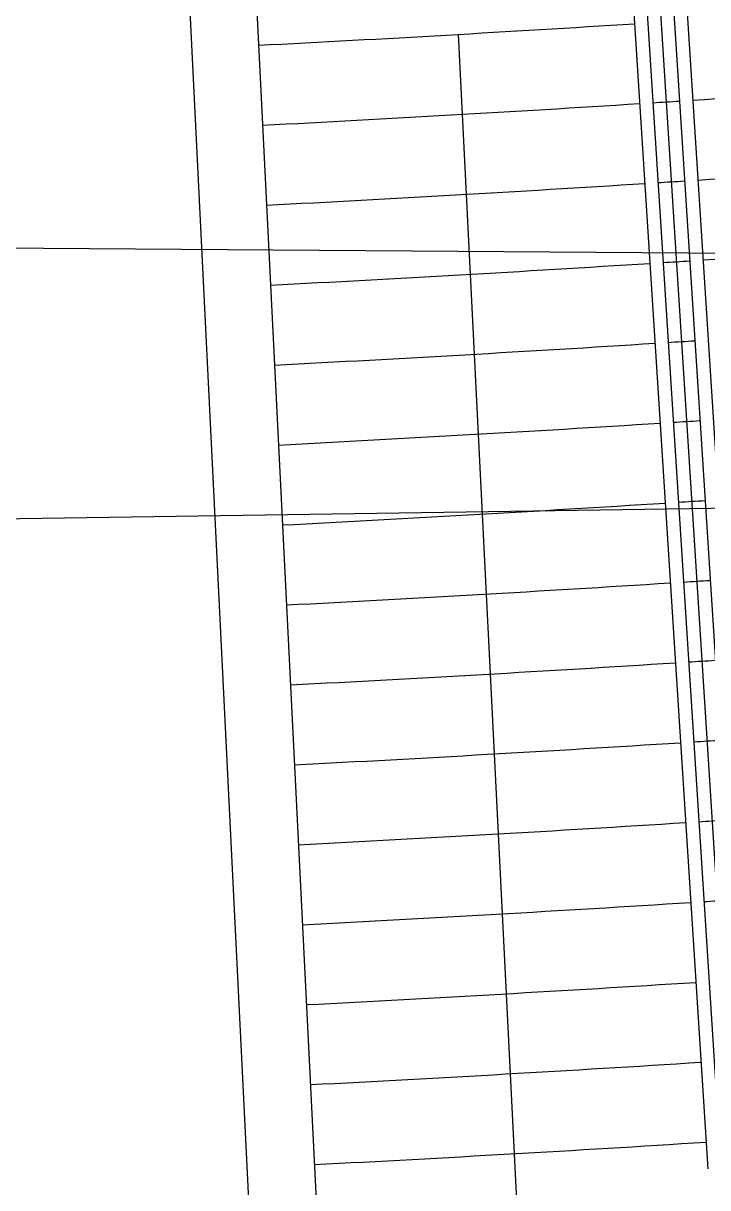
# Model space of a CAD drawing. Header units: inches. Extents: x -221585 to 401252, y -284294 to 332380.
# Drawn here: x 157349.1 to 157605.6, y 38635.9 to 39072.3 of the extents above; entities that cross this region are included whole.
import ezdxf

# ---------------------------------------------------------------- set-up
doc = ezdxf.new("R2010")
doc.units = ezdxf.units.IN
doc.header["$MEASUREMENT"] = 0

msp = doc.modelspace()

# ---------------------------------------------------------------- linework, layer by layer
at = {"color": 4, "ltscale": 8}
for p, q in [((157432.19, 39165.45), (157467.79, 38451.34)), ((157408.47, 39139.22), (157442.53, 38450.06))]:
    msp.add_line(p, q, dxfattribs=at)
at = {"color": 2, "ltscale": 10}
for p, q in [((157575.92, 39107.08), (157605.62, 38643.03)), ((157580.91, 39107.4), (157610.29, 38648.34)), ((157590.88, 39108.04), (157620.27, 38648.98)), ((157595.87, 39108.36), (157625.58, 38644.31)), ((157586.21, 39102.73), (157614.96, 38653.65))]:
    msp.add_line(p, q, dxfattribs=at)
at = {"color": 2, "ltscale": 8}
msp.add_line((157512.13, 39068.17), (157536.71, 38575.26), dxfattribs=at)
at = {"color": 1}
msp.add_line((156090.29, 38997.11), (157796.77, 38984.91), dxfattribs=at)
at = {"color": 42}
msp.add_line((157763.34, 38892.86), (156061.23, 38867.35), dxfattribs=at)
at = {"color": 2, "ltscale": 8}
for radius, start, end in [(12130, 272.948341, 273.615219), (12160, 273.709572, 274.375831), (12160, 272.948341, 273.615335), (12160, 273.638894, 273.686012), (12190, 273.709455, 274.375831), (12190, 273.638952, 273.685954), (12190, 272.948109, 273.615451), (12220, 273.70934, 274.375831), (12220, 273.63901, 273.685897), (12220, 272.947878, 273.615566), (12250, 272.947648, 273.615681), (12250, 273.639067, 273.685839), (12280, 272.94742, 273.615795), (12280, 273.639124, 273.685782), (12310, 272.947192, 273.615909), (12310, 273.639181, 273.685725), (12340, 272.946966, 273.616022), (12340, 273.639237, 273.685668), (12370, 272.946741, 273.616134), (12370, 273.639294, 273.685612), (12400, 272.946516, 273.616246), (12400, 273.63935, 273.685556), (12430, 273.639405, 273.6855), (12430, 272.946293, 273.616358), (12460, 272.946071, 273.616469), (12460, 273.639461, 273.685445), (12490, 272.94585, 273.616579), (12520, 272.945631, 273.616689), (12550, 272.945412, 273.616798)]:
    msp.add_arc((156813.29, 51178.02), radius, start, end, dxfattribs=at)

doc.saveas('drawing.dxf')
